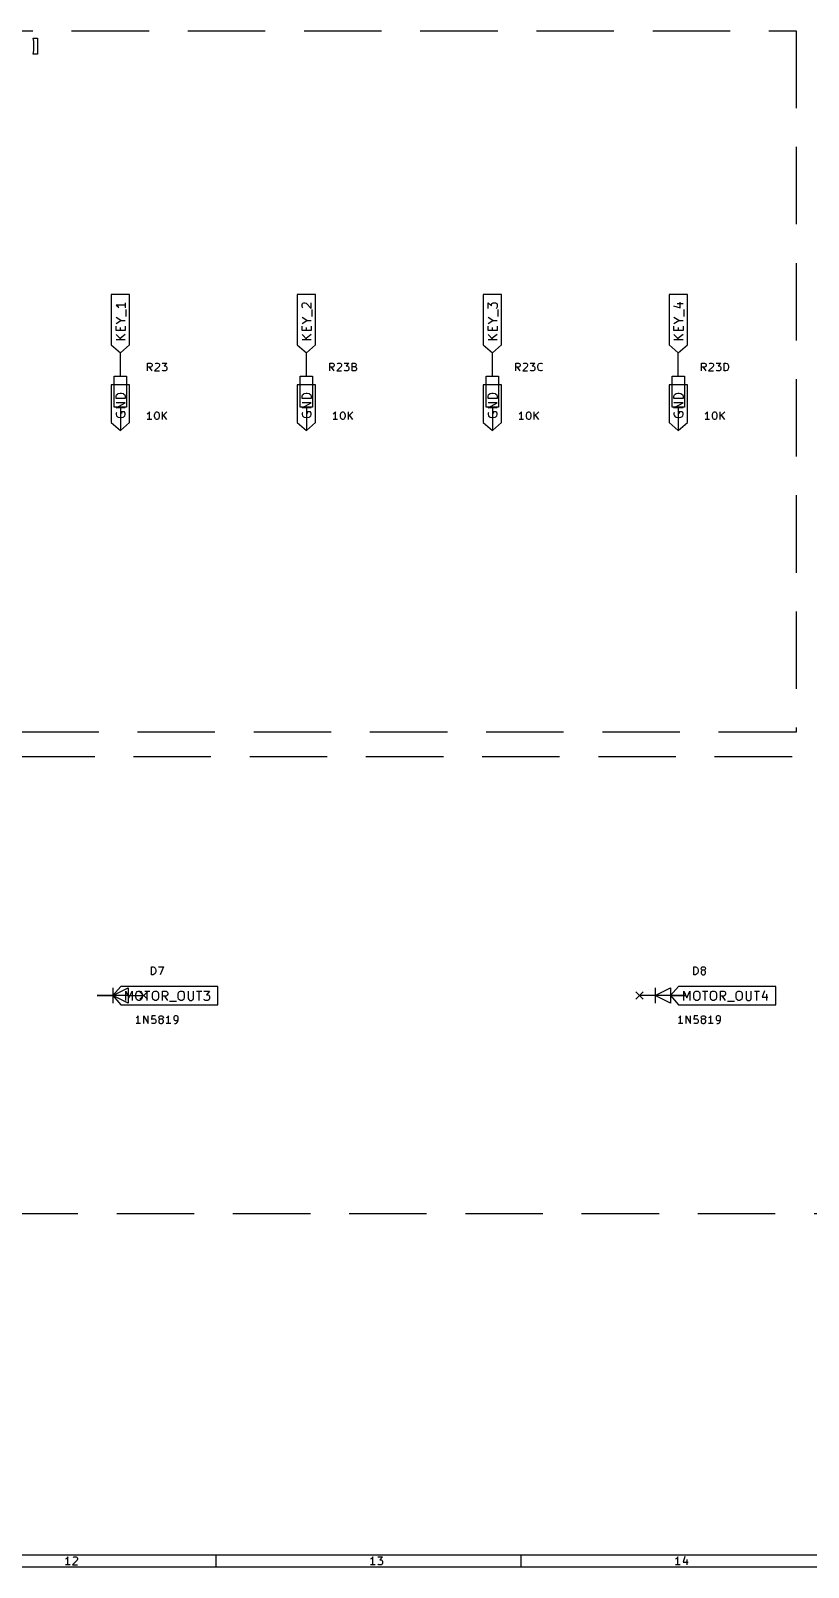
# Model space of a CAD drawing. Extents: x 0.4 to 37.4, y -23 to -0.4.
# Drawn here: x 22.82 to 27.84, y -22.99 to -13.07 of the extents above; entities that cross this region are included whole.
import ezdxf

# ---------------------------------------------------------------- set-up
doc = ezdxf.new("R2010")
doc.units = 0
doc.header["$MEASUREMENT"] = 0
doc.linetypes.add('DASHED', pattern=[0.75, 0.5, -0.25])
for name, color, linetype in [('BLUE2', 5, 'CONTINUOUS'), ('BLUE3', 171, 'CONTINUOUS'), ('CYAN2', 4, 'CONTINUOUS'), ('GREEN3', 91, 'CONTINUOUS'), ('RED2', 1, 'CONTINUOUS')]:
    doc.layers.add(name, color=color, linetype=linetype)

msp = doc.modelspace()

# ---------------------------------------------------------------- linework, layer by layer
at = {"layer": 'BLUE2', "linetype": 'CONTINUOUS'}
for p, q in [((23.526, -19.276), (23.574, -19.324)), ((23.574, -19.276), (23.526, -19.324)), ((26.726, -19.276), (26.774, -19.324)), ((26.774, -19.276), (26.726, -19.324))]:
    msp.add_line(p, q, dxfattribs=at)
at = {"layer": 'BLUE3', "linetype": 'DASHED'}
for p, q in [((17.8346, -13.0693), (27.7598, -13.0693)), ((27.7598, -13.0693), (27.7598, -17.5984)), ((27.7598, -17.5984), (17.8346, -17.5984)), ((0.9843, -17.7559), (32.126, -17.7559)), ((32.126, -20.7087), (0.9843, -20.7087))]:
    msp.add_line(p, q, dxfattribs=at)
at = {"layer": 'BLUE3', "linetype": 'CONTINUOUS'}
for p, q in [((22.8368, -13.1168), (22.8638, -13.1168)), ((22.8413, -13.1393), (22.8368, -13.1168)), ((22.8413, -13.1978), (22.8413, -13.1393)), ((22.8638, -13.1168), (22.8638, -13.2203)), ((22.8368, -13.2203), (22.8413, -13.1978)), ((22.8638, -13.2203), (22.8368, -13.2203))]:
    msp.add_line(p, q, dxfattribs=at)
at = {"layer": 'CYAN2', "linetype": 'CONTINUOUS'}
for p, q in [((23.5755, -15.2653), (23.5755, -15.2153)), ((23.5755, -15.2153), (23.5946, -15.2153)), ((23.5946, -15.2415), (23.5755, -15.2415)), ((23.6041, -15.2653), (23.5874, -15.2415)), ((23.5946, -15.2153), (23.5993, -15.2177)), ((23.5993, -15.2391), (23.5946, -15.2415)), ((23.5993, -15.2177), (23.6017, -15.2201)), ((23.6017, -15.2368), (23.5993, -15.2391)), ((23.6017, -15.2201), (23.6041, -15.2248)), ((23.6041, -15.232), (23.6017, -15.2368)), ((23.6041, -15.2248), (23.6041, -15.232)), ((23.6493, -15.2368), (23.6207, -15.2653)), ((23.6207, -15.2653), (23.6517, -15.2653)), ((23.6231, -15.2201), (23.6255, -15.2177)), ((23.6255, -15.2177), (23.6303, -15.2153)), ((23.6303, -15.2153), (23.6422, -15.2153)), ((23.6422, -15.2153), (23.6469, -15.2177)), ((23.6469, -15.2177), (23.6493, -15.2201)), ((23.6493, -15.2201), (23.6517, -15.2248)), ((23.6517, -15.2296), (23.6493, -15.2368)), ((23.6517, -15.2248), (23.6517, -15.2296)), ((23.6684, -15.2153), (23.6993, -15.2153)), ((23.6707, -15.2629), (23.6684, -15.2606)), ((23.6755, -15.2653), (23.6707, -15.2629)), ((23.6898, -15.2653), (23.6755, -15.2653)), ((23.6993, -15.2153), (23.6826, -15.2344)), ((23.6826, -15.2344), (23.6898, -15.2344)), ((23.6898, -15.2344), (23.6946, -15.2368)), ((23.6946, -15.2629), (23.6898, -15.2653)), ((23.6946, -15.2368), (23.6969, -15.2391)), ((23.6969, -15.2606), (23.6946, -15.2629)), ((23.6969, -15.2391), (23.6993, -15.2439)), ((23.6993, -15.2558), (23.6969, -15.2606)), ((23.6993, -15.2439), (23.6993, -15.2558)), ((24.7505, -15.2653), (24.7505, -15.2153)), ((24.7505, -15.2153), (24.7696, -15.2153)), ((24.7696, -15.2415), (24.7505, -15.2415)), ((24.7791, -15.2653), (24.7624, -15.2415)), ((24.7696, -15.2153), (24.7743, -15.2177)), ((24.7743, -15.2391), (24.7696, -15.2415)), ((24.7743, -15.2177), (24.7767, -15.2201)), ((24.7767, -15.2368), (24.7743, -15.2391)), ((24.7767, -15.2201), (24.7791, -15.2248)), ((24.7791, -15.232), (24.7767, -15.2368)), ((24.7791, -15.2248), (24.7791, -15.232)), ((24.8243, -15.2368), (24.7957, -15.2653)), ((24.7957, -15.2653), (24.8267, -15.2653)), ((24.7981, -15.2201), (24.8005, -15.2177)), ((24.8005, -15.2177), (24.8053, -15.2153)), ((24.8053, -15.2153), (24.8172, -15.2153)), ((24.8172, -15.2153), (24.8219, -15.2177)), ((24.8219, -15.2177), (24.8243, -15.2201)), ((24.8243, -15.2201), (24.8267, -15.2248)), ((24.8267, -15.2296), (24.8243, -15.2368)), ((24.8267, -15.2248), (24.8267, -15.2296)), ((24.8434, -15.2153), (24.8743, -15.2153)), ((24.8457, -15.2629), (24.8434, -15.2606)), ((24.8505, -15.2653), (24.8457, -15.2629)), ((24.8648, -15.2653), (24.8505, -15.2653)), ((24.8743, -15.2153), (24.8576, -15.2344)), ((24.8576, -15.2344), (24.8648, -15.2344)), ((24.8648, -15.2344), (24.8696, -15.2368)), ((24.8696, -15.2629), (24.8648, -15.2653)), ((24.8696, -15.2368), (24.8719, -15.2391)), ((24.8719, -15.2606), (24.8696, -15.2629)), ((24.8719, -15.2391), (24.8743, -15.2439)), ((24.8743, -15.2558), (24.8719, -15.2606)), ((24.8743, -15.2439), (24.8743, -15.2558)), ((24.8957, -15.2653), (24.8957, -15.2153)), ((24.8957, -15.2153), (24.9124, -15.2153)), ((24.9124, -15.2391), (24.8957, -15.2391)), ((24.9148, -15.2653), (24.8957, -15.2653)), ((24.9124, -15.2153), (24.9172, -15.2177)), ((24.9172, -15.2368), (24.9124, -15.2391)), ((24.9124, -15.2391), (24.9196, -15.2415)), ((24.9196, -15.2629), (24.9148, -15.2653)), ((24.9172, -15.2177), (24.9196, -15.2201)), ((24.9196, -15.2344), (24.9172, -15.2368)), ((24.9196, -15.2201), (24.9219, -15.2248)), ((24.9219, -15.2296), (24.9196, -15.2344)), ((24.9196, -15.2415), (24.9219, -15.2439)), ((24.9219, -15.2606), (24.9196, -15.2629)), ((24.9219, -15.2248), (24.9219, -15.2296)), ((24.9219, -15.2439), (24.9243, -15.2487)), ((24.9243, -15.2558), (24.9219, -15.2606)), ((24.9243, -15.2487), (24.9243, -15.2558)), ((25.9505, -15.2653), (25.9505, -15.2153)), ((25.9505, -15.2153), (25.9696, -15.2153)), ((25.9696, -15.2415), (25.9505, -15.2415)), ((25.9791, -15.2653), (25.9624, -15.2415)), ((25.9696, -15.2153), (25.9743, -15.2177)), ((25.9743, -15.2391), (25.9696, -15.2415)), ((25.9743, -15.2177), (25.9767, -15.2201)), ((25.9767, -15.2368), (25.9743, -15.2391)), ((25.9767, -15.2201), (25.9791, -15.2248)), ((25.9791, -15.232), (25.9767, -15.2368)), ((25.9791, -15.2248), (25.9791, -15.232)), ((26.0243, -15.2368), (25.9957, -15.2653)), ((25.9957, -15.2653), (26.0267, -15.2653)), ((25.9981, -15.2201), (26.0005, -15.2177)), ((26.0005, -15.2177), (26.0053, -15.2153)), ((26.0053, -15.2153), (26.0172, -15.2153)), ((26.0172, -15.2153), (26.0219, -15.2177)), ((26.0219, -15.2177), (26.0243, -15.2201)), ((26.0243, -15.2201), (26.0267, -15.2248)), ((26.0267, -15.2296), (26.0243, -15.2368)), ((26.0267, -15.2248), (26.0267, -15.2296)), ((26.0434, -15.2153), (26.0743, -15.2153)), ((26.0457, -15.2629), (26.0434, -15.2606)), ((26.0505, -15.2653), (26.0457, -15.2629)), ((26.0648, -15.2653), (26.0505, -15.2653)), ((26.0743, -15.2153), (26.0576, -15.2344)), ((26.0576, -15.2344), (26.0648, -15.2344)), ((26.0648, -15.2344), (26.0696, -15.2368)), ((26.0696, -15.2629), (26.0648, -15.2653)), ((26.0696, -15.2368), (26.0719, -15.2391)), ((26.0719, -15.2606), (26.0696, -15.2629)), ((26.0719, -15.2391), (26.0743, -15.2439)), ((26.0743, -15.2558), (26.0719, -15.2606)), ((26.0743, -15.2439), (26.0743, -15.2558)), ((26.0934, -15.2368), (26.0957, -15.2272)), ((26.0934, -15.2439), (26.0934, -15.2368)), ((26.0957, -15.2534), (26.0934, -15.2439)), ((26.0957, -15.2272), (26.0981, -15.2225)), ((26.0981, -15.2582), (26.0957, -15.2534)), ((26.0981, -15.2225), (26.1029, -15.2177)), ((26.1029, -15.2629), (26.0981, -15.2582)), ((26.1029, -15.2177), (26.11, -15.2153)), ((26.11, -15.2653), (26.1029, -15.2629)), ((26.11, -15.2153), (26.1148, -15.2153)), ((26.1148, -15.2653), (26.11, -15.2653)), ((26.1148, -15.2153), (26.1219, -15.2177)), ((26.1219, -15.2629), (26.1148, -15.2653)), ((26.1219, -15.2177), (26.1243, -15.2201)), ((26.1243, -15.2606), (26.1219, -15.2629)), ((27.1505, -15.2653), (27.1505, -15.2153)), ((27.1505, -15.2153), (27.1696, -15.2153)), ((27.1696, -15.2415), (27.1505, -15.2415)), ((27.1791, -15.2653), (27.1624, -15.2415)), ((27.1696, -15.2153), (27.1743, -15.2177)), ((27.1743, -15.2391), (27.1696, -15.2415)), ((27.1743, -15.2177), (27.1767, -15.2201)), ((27.1767, -15.2368), (27.1743, -15.2391)), ((27.1767, -15.2201), (27.1791, -15.2248)), ((27.1791, -15.232), (27.1767, -15.2368)), ((27.1791, -15.2248), (27.1791, -15.232)), ((27.2243, -15.2368), (27.1957, -15.2653)), ((27.1957, -15.2653), (27.2267, -15.2653)), ((27.1981, -15.2201), (27.2005, -15.2177)), ((27.2005, -15.2177), (27.2053, -15.2153)), ((27.2053, -15.2153), (27.2172, -15.2153)), ((27.2172, -15.2153), (27.2219, -15.2177)), ((27.2219, -15.2177), (27.2243, -15.2201)), ((27.2243, -15.2201), (27.2267, -15.2248)), ((27.2267, -15.2296), (27.2243, -15.2368)), ((27.2267, -15.2248), (27.2267, -15.2296)), ((27.2434, -15.2153), (27.2743, -15.2153)), ((27.2457, -15.2629), (27.2434, -15.2606)), ((27.2505, -15.2653), (27.2457, -15.2629)), ((27.2648, -15.2653), (27.2505, -15.2653)), ((27.2743, -15.2153), (27.2576, -15.2344)), ((27.2576, -15.2344), (27.2648, -15.2344)), ((27.2648, -15.2344), (27.2696, -15.2368)), ((27.2696, -15.2629), (27.2648, -15.2653)), ((27.2696, -15.2368), (27.2719, -15.2391)), ((27.2719, -15.2606), (27.2696, -15.2629)), ((27.2719, -15.2391), (27.2743, -15.2439)), ((27.2743, -15.2558), (27.2719, -15.2606)), ((27.2743, -15.2439), (27.2743, -15.2558)), ((27.2957, -15.2653), (27.2957, -15.2153)), ((27.2957, -15.2153), (27.3076, -15.2153)), ((27.3076, -15.2653), (27.2957, -15.2653)), ((27.3076, -15.2153), (27.3148, -15.2177)), ((27.3148, -15.2629), (27.3076, -15.2653)), ((27.3148, -15.2177), (27.3196, -15.2225)), ((27.3196, -15.2582), (27.3148, -15.2629)), ((27.3196, -15.2225), (27.3219, -15.2272)), ((27.3219, -15.2534), (27.3196, -15.2582)), ((27.3219, -15.2272), (27.3243, -15.2368)), ((27.3243, -15.2439), (27.3219, -15.2534)), ((27.3243, -15.2368), (27.3243, -15.2439)), ((23.5779, -15.5422), (23.5731, -15.5446)), ((23.5826, -15.5374), (23.5779, -15.5422)), ((23.5874, -15.5303), (23.5826, -15.5374)), ((23.5874, -15.5803), (23.5874, -15.5303)), ((23.6207, -15.5493), (23.6231, -15.5398)), ((23.6207, -15.5612), (23.6207, -15.5493)), ((23.6231, -15.5708), (23.6207, -15.5612)), ((23.6231, -15.5398), (23.6255, -15.535)), ((23.6255, -15.5755), (23.6231, -15.5708)), ((23.6255, -15.535), (23.6279, -15.5327)), ((23.6279, -15.5779), (23.6255, -15.5755)), ((23.6279, -15.5327), (23.6326, -15.5303)), ((23.6326, -15.5803), (23.6279, -15.5779)), ((23.6326, -15.5303), (23.6374, -15.5303)), ((23.6374, -15.5303), (23.6422, -15.5327)), ((23.6422, -15.5779), (23.6374, -15.5803)), ((23.6422, -15.5327), (23.6446, -15.535)), ((23.6446, -15.5755), (23.6422, -15.5779)), ((23.6446, -15.535), (23.6469, -15.5398)), ((23.6469, -15.5708), (23.6446, -15.5755)), ((23.6469, -15.5398), (23.6493, -15.5493)), ((23.6493, -15.5612), (23.6469, -15.5708)), ((23.6493, -15.5493), (23.6493, -15.5612)), ((23.6707, -15.5803), (23.6707, -15.5303)), ((23.6993, -15.5303), (23.6707, -15.5589)), ((23.6993, -15.5803), (23.6779, -15.5517)), ((24.7779, -15.5422), (24.7731, -15.5446)), ((24.7826, -15.5374), (24.7779, -15.5422)), ((24.7874, -15.5303), (24.7826, -15.5374)), ((24.7874, -15.5803), (24.7874, -15.5303)), ((24.8207, -15.5493), (24.8231, -15.5398)), ((24.8207, -15.5612), (24.8207, -15.5493)), ((24.8231, -15.5708), (24.8207, -15.5612)), ((24.8231, -15.5398), (24.8255, -15.535)), ((24.8255, -15.5755), (24.8231, -15.5708)), ((24.8255, -15.535), (24.8279, -15.5327)), ((24.8279, -15.5779), (24.8255, -15.5755)), ((24.8279, -15.5327), (24.8326, -15.5303)), ((24.8326, -15.5803), (24.8279, -15.5779)), ((24.8326, -15.5303), (24.8374, -15.5303)), ((24.8374, -15.5303), (24.8422, -15.5327)), ((24.8422, -15.5779), (24.8374, -15.5803)), ((24.8422, -15.5327), (24.8446, -15.535)), ((24.8446, -15.5755), (24.8422, -15.5779)), ((24.8446, -15.535), (24.8469, -15.5398)), ((24.8469, -15.5708), (24.8446, -15.5755)), ((24.8469, -15.5398), (24.8493, -15.5493)), ((24.8493, -15.5612), (24.8469, -15.5708)), ((24.8493, -15.5493), (24.8493, -15.5612)), ((24.8707, -15.5803), (24.8707, -15.5303)), ((24.8993, -15.5303), (24.8707, -15.5589)), ((24.8993, -15.5803), (24.8779, -15.5517)), ((25.9779, -15.5422), (25.9731, -15.5446)), ((25.9826, -15.5374), (25.9779, -15.5422)), ((25.9874, -15.5303), (25.9826, -15.5374)), ((25.9874, -15.5803), (25.9874, -15.5303)), ((26.0207, -15.5493), (26.0231, -15.5398)), ((26.0207, -15.5612), (26.0207, -15.5493)), ((26.0231, -15.5708), (26.0207, -15.5612)), ((26.0231, -15.5398), (26.0255, -15.535)), ((26.0255, -15.5755), (26.0231, -15.5708)), ((26.0255, -15.535), (26.0279, -15.5327)), ((26.0279, -15.5779), (26.0255, -15.5755)), ((26.0279, -15.5327), (26.0326, -15.5303)), ((26.0326, -15.5803), (26.0279, -15.5779)), ((26.0326, -15.5303), (26.0374, -15.5303)), ((26.0374, -15.5303), (26.0422, -15.5327)), ((26.0422, -15.5779), (26.0374, -15.5803)), ((26.0422, -15.5327), (26.0446, -15.535)), ((26.0446, -15.5755), (26.0422, -15.5779)), ((26.0446, -15.535), (26.0469, -15.5398)), ((26.0469, -15.5708), (26.0446, -15.5755)), ((26.0469, -15.5398), (26.0493, -15.5493)), ((26.0493, -15.5612), (26.0469, -15.5708)), ((26.0493, -15.5493), (26.0493, -15.5612)), ((26.0707, -15.5803), (26.0707, -15.5303)), ((26.0993, -15.5303), (26.0707, -15.5589)), ((26.0993, -15.5803), (26.0779, -15.5517)), ((27.1779, -15.5422), (27.1731, -15.5446)), ((27.1826, -15.5374), (27.1779, -15.5422)), ((27.1874, -15.5303), (27.1826, -15.5374)), ((27.1874, -15.5803), (27.1874, -15.5303)), ((27.2207, -15.5493), (27.2231, -15.5398)), ((27.2207, -15.5612), (27.2207, -15.5493)), ((27.2231, -15.5708), (27.2207, -15.5612)), ((27.2231, -15.5398), (27.2255, -15.535)), ((27.2255, -15.5755), (27.2231, -15.5708)), ((27.2255, -15.535), (27.2279, -15.5327)), ((27.2279, -15.5779), (27.2255, -15.5755)), ((27.2279, -15.5327), (27.2326, -15.5303)), ((27.2326, -15.5803), (27.2279, -15.5779)), ((27.2326, -15.5303), (27.2374, -15.5303)), ((27.2374, -15.5303), (27.2422, -15.5327)), ((27.2422, -15.5779), (27.2374, -15.5803)), ((27.2422, -15.5327), (27.2446, -15.535)), ((27.2446, -15.5755), (27.2422, -15.5779)), ((27.2446, -15.535), (27.2469, -15.5398)), ((27.2469, -15.5708), (27.2446, -15.5755)), ((27.2469, -15.5398), (27.2493, -15.5493)), ((27.2493, -15.5612), (27.2469, -15.5708)), ((27.2493, -15.5493), (27.2493, -15.5612)), ((27.2707, -15.5803), (27.2707, -15.5303)), ((27.2993, -15.5303), (27.2707, -15.5589)), ((27.2993, -15.5803), (27.2779, -15.5517)), ((23.6017, -15.5803), (23.5731, -15.5803)), ((23.6374, -15.5803), (23.6326, -15.5803)), ((24.8017, -15.5803), (24.7731, -15.5803)), ((24.8374, -15.5803), (24.8326, -15.5803)), ((26.0017, -15.5803), (25.9731, -15.5803)), ((26.0374, -15.5803), (26.0326, -15.5803)), ((27.2017, -15.5803), (27.1731, -15.5803)), ((27.2374, -15.5803), (27.2326, -15.5803)), ((23.5993, -19.1653), (23.5993, -19.1153)), ((23.5993, -19.1153), (23.6112, -19.1153)), ((23.6112, -19.1153), (23.6184, -19.1177)), ((23.6184, -19.1177), (23.6231, -19.1225)), ((23.6231, -19.1225), (23.6255, -19.1272)), ((23.6255, -19.1272), (23.6279, -19.1368)), ((23.6279, -19.1439), (23.6255, -19.1534)), ((23.6279, -19.1368), (23.6279, -19.1439)), ((23.6446, -19.1153), (23.6779, -19.1153)), ((23.6779, -19.1153), (23.6565, -19.1653)), ((27.0993, -19.1653), (27.0993, -19.1153)), ((27.0993, -19.1153), (27.1112, -19.1153)), ((27.1112, -19.1153), (27.1184, -19.1177)), ((27.1184, -19.1177), (27.1231, -19.1225)), ((27.1231, -19.1225), (27.1255, -19.1272)), ((27.1255, -19.1272), (27.1279, -19.1368)), ((27.1279, -19.1439), (27.1255, -19.1534)), ((27.1279, -19.1368), (27.1279, -19.1439)), ((27.1469, -19.1248), (27.1493, -19.1201)), ((27.1469, -19.1272), (27.1469, -19.1248)), ((27.1493, -19.132), (27.1469, -19.1272)), ((27.1493, -19.1415), (27.1469, -19.1463)), ((27.1469, -19.1463), (27.1469, -19.1558)), ((27.1493, -19.1201), (27.1517, -19.1177)), ((27.1517, -19.1344), (27.1493, -19.132)), ((27.1517, -19.1391), (27.1493, -19.1415)), ((27.1517, -19.1177), (27.1565, -19.1153)), ((27.1565, -19.1368), (27.1517, -19.1344)), ((27.1565, -19.1368), (27.1517, -19.1391)), ((27.1565, -19.1153), (27.166, -19.1153)), ((27.166, -19.1368), (27.1565, -19.1368)), ((27.166, -19.1153), (27.1707, -19.1177)), ((27.1707, -19.1344), (27.166, -19.1368)), ((27.1707, -19.1391), (27.166, -19.1368)), ((27.1707, -19.1177), (27.1731, -19.1201)), ((27.1731, -19.132), (27.1707, -19.1344)), ((27.1731, -19.1415), (27.1707, -19.1391)), ((27.1731, -19.1201), (27.1755, -19.1248)), ((27.1755, -19.1272), (27.1731, -19.132)), ((27.1755, -19.1463), (27.1731, -19.1415)), ((27.1755, -19.1248), (27.1755, -19.1272)), ((27.1755, -19.1558), (27.1755, -19.1463)), ((23.6112, -19.1653), (23.5993, -19.1653)), ((23.6184, -19.1629), (23.6112, -19.1653)), ((23.6231, -19.1582), (23.6184, -19.1629)), ((23.6255, -19.1534), (23.6231, -19.1582)), ((27.1112, -19.1653), (27.0993, -19.1653)), ((27.1184, -19.1629), (27.1112, -19.1653)), ((27.1231, -19.1582), (27.1184, -19.1629)), ((27.1255, -19.1534), (27.1231, -19.1582)), ((27.1469, -19.1558), (27.1493, -19.1606)), ((27.1493, -19.1606), (27.1517, -19.1629)), ((27.1517, -19.1629), (27.1565, -19.1653)), ((27.1565, -19.1653), (27.166, -19.1653)), ((27.166, -19.1653), (27.1707, -19.1629)), ((27.1707, -19.1629), (27.1731, -19.1606)), ((27.1731, -19.1606), (27.1755, -19.1558)), ((23.5053, -19.4422), (23.5005, -19.4446)), ((23.51, -19.4374), (23.5053, -19.4422)), ((23.5148, -19.4303), (23.51, -19.4374)), ((23.5148, -19.4803), (23.5148, -19.4303)), ((23.5505, -19.4803), (23.5505, -19.4303)), ((23.5505, -19.4303), (23.5791, -19.4803)), ((23.5791, -19.4803), (23.5791, -19.4303)), ((23.6029, -19.4303), (23.6005, -19.4541)), ((23.6267, -19.4303), (23.6029, -19.4303)), ((23.6481, -19.4398), (23.6505, -19.435)), ((23.6481, -19.4422), (23.6481, -19.4398)), ((23.6505, -19.447), (23.6481, -19.4422)), ((23.6505, -19.435), (23.6529, -19.4327)), ((23.6529, -19.4493), (23.6505, -19.447)), ((23.6529, -19.4327), (23.6576, -19.4303)), ((23.6576, -19.4303), (23.6672, -19.4303)), ((23.6672, -19.4303), (23.6719, -19.4327)), ((23.6719, -19.4327), (23.6743, -19.435)), ((23.6743, -19.447), (23.6719, -19.4493)), ((23.6743, -19.435), (23.6767, -19.4398)), ((23.6767, -19.4422), (23.6743, -19.447)), ((23.6767, -19.4398), (23.6767, -19.4422)), ((23.7005, -19.4422), (23.6957, -19.4446)), ((23.7053, -19.4374), (23.7005, -19.4422)), ((23.71, -19.4303), (23.7053, -19.4374)), ((23.71, -19.4803), (23.71, -19.4303)), ((23.7457, -19.435), (23.7434, -19.4398)), ((23.7434, -19.4398), (23.7434, -19.4517)), ((23.7481, -19.4327), (23.7457, -19.435)), ((23.7529, -19.4303), (23.7481, -19.4327)), ((23.7624, -19.4303), (23.7529, -19.4303)), ((23.7672, -19.4327), (23.7624, -19.4303)), ((23.7696, -19.435), (23.7672, -19.4327)), ((23.7719, -19.4398), (23.7696, -19.435)), ((23.7719, -19.4589), (23.7719, -19.4398)), ((27.0053, -19.4422), (27.0005, -19.4446)), ((27.01, -19.4374), (27.0053, -19.4422)), ((27.0148, -19.4303), (27.01, -19.4374)), ((27.0148, -19.4803), (27.0148, -19.4303)), ((27.0505, -19.4803), (27.0505, -19.4303)), ((27.0505, -19.4303), (27.0791, -19.4803)), ((27.0791, -19.4803), (27.0791, -19.4303)), ((27.1029, -19.4303), (27.1005, -19.4541)), ((27.1267, -19.4303), (27.1029, -19.4303)), ((27.1481, -19.4398), (27.1505, -19.435)), ((27.1481, -19.4422), (27.1481, -19.4398)), ((27.1505, -19.447), (27.1481, -19.4422)), ((27.1505, -19.435), (27.1529, -19.4327)), ((27.1529, -19.4493), (27.1505, -19.447)), ((27.1529, -19.4327), (27.1576, -19.4303)), ((27.1576, -19.4303), (27.1672, -19.4303)), ((27.1672, -19.4303), (27.1719, -19.4327)), ((27.1719, -19.4327), (27.1743, -19.435)), ((27.1743, -19.447), (27.1719, -19.4493)), ((27.1743, -19.435), (27.1767, -19.4398)), ((27.1767, -19.4422), (27.1743, -19.447)), ((27.1767, -19.4398), (27.1767, -19.4422)), ((27.2005, -19.4422), (27.1957, -19.4446)), ((27.2053, -19.4374), (27.2005, -19.4422)), ((27.21, -19.4303), (27.2053, -19.4374)), ((27.21, -19.4803), (27.21, -19.4303)), ((27.2457, -19.435), (27.2434, -19.4398)), ((27.2434, -19.4398), (27.2434, -19.4517)), ((27.2481, -19.4327), (27.2457, -19.435)), ((27.2529, -19.4303), (27.2481, -19.4327)), ((27.2624, -19.4303), (27.2529, -19.4303)), ((27.2672, -19.4327), (27.2624, -19.4303)), ((27.2696, -19.435), (27.2672, -19.4327)), ((27.2719, -19.4398), (27.2696, -19.435)), ((27.2719, -19.4589), (27.2719, -19.4398)), ((23.5291, -19.4803), (23.5005, -19.4803)), ((23.6005, -19.4541), (23.6029, -19.4517)), ((23.6029, -19.4779), (23.6005, -19.4755)), ((23.6029, -19.4517), (23.6076, -19.4493)), ((23.6076, -19.4803), (23.6029, -19.4779)), ((23.6076, -19.4493), (23.6196, -19.4493)), ((23.6196, -19.4803), (23.6076, -19.4803)), ((23.6196, -19.4493), (23.6243, -19.4517)), ((23.6243, -19.4779), (23.6196, -19.4803)), ((23.6243, -19.4517), (23.6267, -19.4541)), ((23.6267, -19.4755), (23.6243, -19.4779)), ((23.6267, -19.4541), (23.6291, -19.4589)), ((23.6291, -19.4708), (23.6267, -19.4755)), ((23.6291, -19.4589), (23.6291, -19.4708)), ((23.6505, -19.4565), (23.6481, -19.4612)), ((23.6481, -19.4612), (23.6481, -19.4708)), ((23.6481, -19.4708), (23.6505, -19.4755)), ((23.6529, -19.4541), (23.6505, -19.4565)), ((23.6505, -19.4755), (23.6529, -19.4779)), ((23.6576, -19.4517), (23.6529, -19.4493)), ((23.6576, -19.4517), (23.6529, -19.4541)), ((23.6529, -19.4779), (23.6576, -19.4803)), ((23.6672, -19.4517), (23.6576, -19.4517)), ((23.6576, -19.4803), (23.6672, -19.4803)), ((23.6719, -19.4493), (23.6672, -19.4517)), ((23.6719, -19.4541), (23.6672, -19.4517)), ((23.6672, -19.4803), (23.6719, -19.4779)), ((23.6743, -19.4565), (23.6719, -19.4541)), ((23.6719, -19.4779), (23.6743, -19.4755)), ((23.6767, -19.4612), (23.6743, -19.4565)), ((23.6743, -19.4755), (23.6767, -19.4708)), ((23.6767, -19.4708), (23.6767, -19.4612)), ((23.7243, -19.4803), (23.6957, -19.4803)), ((23.7434, -19.4517), (23.7457, -19.4565)), ((23.7457, -19.4565), (23.7481, -19.4589)), ((23.7481, -19.4589), (23.7529, -19.4612)), ((23.7481, -19.4803), (23.7576, -19.4803)), ((23.7529, -19.4612), (23.7624, -19.4612)), ((23.7576, -19.4803), (23.7624, -19.4779)), ((23.7624, -19.4612), (23.7672, -19.4589)), ((23.7624, -19.4779), (23.7648, -19.4755)), ((23.7648, -19.4755), (23.7696, -19.4684)), ((23.7672, -19.4589), (23.7696, -19.4565)), ((23.7696, -19.4565), (23.7719, -19.4517)), ((23.7696, -19.4684), (23.7719, -19.4589)), ((27.0291, -19.4803), (27.0005, -19.4803)), ((27.1005, -19.4541), (27.1029, -19.4517)), ((27.1029, -19.4779), (27.1005, -19.4755)), ((27.1029, -19.4517), (27.1076, -19.4493)), ((27.1076, -19.4803), (27.1029, -19.4779)), ((27.1076, -19.4493), (27.1196, -19.4493)), ((27.1196, -19.4803), (27.1076, -19.4803)), ((27.1196, -19.4493), (27.1243, -19.4517)), ((27.1243, -19.4779), (27.1196, -19.4803)), ((27.1243, -19.4517), (27.1267, -19.4541)), ((27.1267, -19.4755), (27.1243, -19.4779)), ((27.1267, -19.4541), (27.1291, -19.4589)), ((27.1291, -19.4708), (27.1267, -19.4755)), ((27.1291, -19.4589), (27.1291, -19.4708)), ((27.1505, -19.4565), (27.1481, -19.4612)), ((27.1481, -19.4612), (27.1481, -19.4708)), ((27.1481, -19.4708), (27.1505, -19.4755)), ((27.1529, -19.4541), (27.1505, -19.4565)), ((27.1505, -19.4755), (27.1529, -19.4779)), ((27.1576, -19.4517), (27.1529, -19.4493)), ((27.1576, -19.4517), (27.1529, -19.4541)), ((27.1529, -19.4779), (27.1576, -19.4803)), ((27.1672, -19.4517), (27.1576, -19.4517)), ((27.1576, -19.4803), (27.1672, -19.4803)), ((27.1719, -19.4493), (27.1672, -19.4517)), ((27.1719, -19.4541), (27.1672, -19.4517)), ((27.1672, -19.4803), (27.1719, -19.4779)), ((27.1743, -19.4565), (27.1719, -19.4541)), ((27.1719, -19.4779), (27.1743, -19.4755)), ((27.1767, -19.4612), (27.1743, -19.4565)), ((27.1743, -19.4755), (27.1767, -19.4708)), ((27.1767, -19.4708), (27.1767, -19.4612)), ((27.2243, -19.4803), (27.1957, -19.4803)), ((27.2434, -19.4517), (27.2457, -19.4565)), ((27.2457, -19.4565), (27.2481, -19.4589)), ((27.2481, -19.4589), (27.2529, -19.4612)), ((27.2481, -19.4803), (27.2576, -19.4803)), ((27.2529, -19.4612), (27.2624, -19.4612)), ((27.2576, -19.4803), (27.2624, -19.4779)), ((27.2624, -19.4612), (27.2672, -19.4589)), ((27.2624, -19.4779), (27.2648, -19.4755)), ((27.2648, -19.4755), (27.2696, -19.4684)), ((27.2672, -19.4589), (27.2696, -19.4565)), ((27.2696, -19.4565), (27.2719, -19.4517)), ((27.2696, -19.4684), (27.2719, -19.4589))]:
    msp.add_line(p, q, dxfattribs=at)
at = {"layer": 'GREEN3', "linetype": 'CONTINUOUS'}
for p, q in [((23.4, -15.25), (23.4, -15.15)), ((24.6, -15.25), (24.6, -15.15)), ((25.8, -15.25), (25.8, -15.15)), ((27, -15.25), (27, -15.15)), ((23.4, -15.55), (23.4, -15.65)), ((24.6, -15.55), (24.6, -15.65)), ((25.8, -15.55), (25.8, -15.65)), ((27, -15.55), (27, -15.65)), ((23.25, -19.3), (23.35, -19.3)), ((27.05, -19.3), (26.95, -19.3))]:
    msp.add_line(p, q, dxfattribs=at)
at = {"layer": 'RED2', "linetype": 'CONTINUOUS'}
for p, q in [((23.4, -14.772), (23.3409, -14.772)), ((23.3409, -14.772), (23.3409, -15.0983)), ((23.4591, -14.772), (23.4, -14.772)), ((23.4591, -15.0983), (23.4591, -14.772)), ((24.6, -14.772), (24.5409, -14.772)), ((24.5409, -14.772), (24.5409, -15.0983)), ((24.6591, -14.772), (24.6, -14.772)), ((24.6591, -15.0983), (24.6591, -14.772)), ((25.8, -14.772), (25.7409, -14.772)), ((25.7409, -14.772), (25.7409, -15.0983)), ((25.8591, -14.772), (25.8, -14.772)), ((25.8591, -15.0983), (25.8591, -14.772)), ((27, -14.772), (26.9409, -14.772)), ((26.9409, -14.772), (26.9409, -15.0983)), ((27.0591, -14.772), (27, -14.772)), ((27.0591, -15.0983), (27.0591, -14.772)), ((23.4312, -14.8425), (23.3721, -14.8425)), ((23.3721, -14.8425), (23.3805, -14.8481)), ((23.3805, -14.8481), (23.3862, -14.8537)), ((23.3862, -14.8537), (23.389, -14.8594)), ((23.4312, -14.8256), (23.4312, -14.8594)), ((23.4368, -14.9156), (23.4368, -14.8706)), ((24.5721, -14.8369), (24.5749, -14.8312)), ((24.5721, -14.8509), (24.5721, -14.8369)), ((24.5749, -14.8565), (24.5721, -14.8509)), ((24.5749, -14.8312), (24.5777, -14.8284)), ((24.5777, -14.8594), (24.5749, -14.8565)), ((24.5777, -14.8284), (24.5833, -14.8256)), ((24.5833, -14.8256), (24.589, -14.8256)), ((24.589, -14.8256), (24.5974, -14.8284)), ((24.5974, -14.8284), (24.6312, -14.8622)), ((24.6312, -14.8622), (24.6312, -14.8256)), ((24.6368, -14.9156), (24.6368, -14.8706)), ((25.7721, -14.8622), (25.7721, -14.8256)), ((25.7721, -14.8256), (25.7946, -14.8453)), ((25.7946, -14.8369), (25.7974, -14.8312)), ((25.7946, -14.8453), (25.7946, -14.8369)), ((25.7974, -14.8312), (25.8002, -14.8284)), ((25.8002, -14.8284), (25.8058, -14.8256)), ((25.8058, -14.8256), (25.8199, -14.8256)), ((25.8199, -14.8256), (25.8255, -14.8284)), ((25.8255, -14.8284), (25.8283, -14.8312)), ((25.8283, -14.8594), (25.8255, -14.8622)), ((25.8283, -14.8312), (25.8312, -14.8369)), ((25.8312, -14.8537), (25.8283, -14.8594)), ((25.8312, -14.8369), (25.8312, -14.8537)), ((25.8368, -14.9156), (25.8368, -14.8706)), ((26.9693, -14.8453), (27.0115, -14.8594)), ((26.9918, -14.8312), (27.0312, -14.8312)), ((27.0115, -14.8594), (27.0115, -14.8228)), ((27.0368, -14.9156), (27.0368, -14.8706)), ((23.403, -14.9409), (23.3721, -14.9212)), ((23.3721, -14.9606), (23.403, -14.9409)), ((23.3721, -15.0056), (23.3721, -14.9775)), ((23.403, -14.9409), (23.4312, -14.9409)), ((23.4312, -14.9775), (23.4312, -15.0056)), ((24.603, -14.9409), (24.5721, -14.9212)), ((24.5721, -14.9606), (24.603, -14.9409)), ((24.5721, -15.0056), (24.5721, -14.9775)), ((24.603, -14.9409), (24.6312, -14.9409)), ((24.6312, -14.9775), (24.6312, -15.0056)), ((25.803, -14.9409), (25.7721, -14.9212)), ((25.7721, -14.9606), (25.803, -14.9409)), ((25.7721, -15.0056), (25.7721, -14.9775)), ((25.803, -14.9409), (25.8312, -14.9409)), ((25.8312, -14.9775), (25.8312, -15.0056)), ((27.003, -14.9409), (26.9721, -14.9212)), ((26.9721, -14.9606), (27.003, -14.9409)), ((26.9721, -15.0056), (26.9721, -14.9775)), ((27.003, -14.9409), (27.0312, -14.9409)), ((27.0312, -14.9775), (27.0312, -15.0056)), ((23.4312, -15.0056), (23.3721, -15.0056)), ((23.3721, -15.0309), (23.4058, -15.0646)), ((23.4312, -15.0646), (23.3721, -15.0646)), ((23.4312, -15.0309), (23.3974, -15.0562)), ((23.4002, -15.0056), (23.4002, -14.9859)), ((24.6312, -15.0056), (24.5721, -15.0056)), ((24.5721, -15.0309), (24.6058, -15.0646)), ((24.6312, -15.0646), (24.5721, -15.0646)), ((24.6312, -15.0309), (24.5974, -15.0562)), ((24.6002, -15.0056), (24.6002, -14.9859)), ((25.8312, -15.0056), (25.7721, -15.0056)), ((25.7721, -15.0309), (25.8058, -15.0646)), ((25.8312, -15.0646), (25.7721, -15.0646)), ((25.8312, -15.0309), (25.7974, -15.0562)), ((25.8002, -15.0056), (25.8002, -14.9859)), ((27.0312, -15.0056), (26.9721, -15.0056)), ((26.9721, -15.0309), (27.0058, -15.0646)), ((27.0312, -15.0646), (26.9721, -15.0646)), ((27.0312, -15.0309), (26.9974, -15.0562)), ((27.0002, -15.0056), (27.0002, -14.9859)), ((23.3409, -15.0983), (23.4, -15.15)), ((23.4, -15.15), (23.4591, -15.0983)), ((24.5409, -15.0983), (24.6, -15.15)), ((24.6, -15.15), (24.6591, -15.0983)), ((25.7409, -15.0983), (25.8, -15.15)), ((25.8, -15.15), (25.8591, -15.0983)), ((26.9409, -15.0983), (27, -15.15)), ((27, -15.15), (27.0591, -15.0983)), ((23.4, -15.3), (23.4, -15.25)), ((24.6, -15.3), (24.6, -15.25)), ((25.8, -15.3), (25.8, -15.25)), ((27, -15.3), (27, -15.25)), ((23.4, -15.3563), (23.3409, -15.3563)), ((23.3409, -15.3563), (23.3409, -15.5983)), ((23.36, -15.5), (23.36, -15.3)), ((23.36, -15.3), (23.44, -15.3)), ((23.4591, -15.3563), (23.4, -15.3563)), ((23.44, -15.3), (23.44, -15.5)), ((23.4591, -15.5983), (23.4591, -15.3563)), ((24.6, -15.3563), (24.5409, -15.3563)), ((24.5409, -15.3563), (24.5409, -15.5983)), ((24.56, -15.5), (24.56, -15.3)), ((24.56, -15.3), (24.64, -15.3)), ((24.6591, -15.3563), (24.6, -15.3563)), ((24.64, -15.3), (24.64, -15.5)), ((24.6591, -15.5983), (24.6591, -15.3563)), ((25.8, -15.3563), (25.7409, -15.3563)), ((25.7409, -15.3563), (25.7409, -15.5983)), ((25.76, -15.5), (25.76, -15.3)), ((25.76, -15.3), (25.84, -15.3)), ((25.8591, -15.3563), (25.8, -15.3563)), ((25.84, -15.3), (25.84, -15.5)), ((25.8591, -15.5983), (25.8591, -15.3563)), ((27, -15.3563), (26.9409, -15.3563)), ((26.9409, -15.3563), (26.9409, -15.5983)), ((26.96, -15.5), (26.96, -15.3)), ((26.96, -15.3), (27.04, -15.3)), ((27.0591, -15.3563), (27, -15.3563)), ((27.04, -15.3), (27.04, -15.5)), ((27.0591, -15.5983), (27.0591, -15.3563)), ((23.3721, -15.4297), (23.3749, -15.4212)), ((23.3721, -15.4437), (23.3721, -15.4297)), ((23.4312, -15.4437), (23.3721, -15.4437)), ((23.3721, -15.5056), (23.4312, -15.4718)), ((23.4312, -15.4718), (23.3721, -15.4718)), ((23.3749, -15.4212), (23.3805, -15.4156)), ((23.3805, -15.4156), (23.3862, -15.4128)), ((23.3862, -15.4128), (23.3974, -15.41)), ((23.3974, -15.41), (23.4058, -15.41)), ((23.4058, -15.41), (23.4171, -15.4128)), ((23.4171, -15.4128), (23.4227, -15.4156)), ((23.4227, -15.4156), (23.4283, -15.4212)), ((23.4283, -15.4212), (23.4312, -15.4297)), ((23.4312, -15.4297), (23.4312, -15.4437)), ((24.5721, -15.4297), (24.5749, -15.4212)), ((24.5721, -15.4437), (24.5721, -15.4297)), ((24.6312, -15.4437), (24.5721, -15.4437)), ((24.5721, -15.5056), (24.6312, -15.4718)), ((24.6312, -15.4718), (24.5721, -15.4718)), ((24.5749, -15.4212), (24.5805, -15.4156)), ((24.5805, -15.4156), (24.5862, -15.4128)), ((24.5862, -15.4128), (24.5974, -15.41)), ((24.5974, -15.41), (24.6058, -15.41)), ((24.6058, -15.41), (24.6171, -15.4128)), ((24.6171, -15.4128), (24.6227, -15.4156)), ((24.6227, -15.4156), (24.6283, -15.4212)), ((24.6283, -15.4212), (24.6312, -15.4297)), ((24.6312, -15.4297), (24.6312, -15.4437)), ((25.7721, -15.4297), (25.7749, -15.4212)), ((25.7721, -15.4437), (25.7721, -15.4297)), ((25.8312, -15.4437), (25.7721, -15.4437)), ((25.7721, -15.5056), (25.8312, -15.4718)), ((25.8312, -15.4718), (25.7721, -15.4718)), ((25.7749, -15.4212), (25.7805, -15.4156)), ((25.7805, -15.4156), (25.7862, -15.4128)), ((25.7862, -15.4128), (25.7974, -15.41)), ((25.7974, -15.41), (25.8058, -15.41)), ((25.8058, -15.41), (25.8171, -15.4128)), ((25.8171, -15.4128), (25.8227, -15.4156)), ((25.8227, -15.4156), (25.8283, -15.4212)), ((25.8283, -15.4212), (25.8312, -15.4297)), ((25.8312, -15.4297), (25.8312, -15.4437)), ((26.9721, -15.4297), (26.9749, -15.4212)), ((26.9721, -15.4437), (26.9721, -15.4297)), ((27.0312, -15.4437), (26.9721, -15.4437)), ((26.9721, -15.5056), (27.0312, -15.4718)), ((27.0312, -15.4718), (26.9721, -15.4718)), ((26.9749, -15.4212), (26.9805, -15.4156)), ((26.9805, -15.4156), (26.9862, -15.4128)), ((26.9862, -15.4128), (26.9974, -15.41)), ((26.9974, -15.41), (27.0058, -15.41)), ((27.0058, -15.41), (27.0171, -15.4128)), ((27.0171, -15.4128), (27.0227, -15.4156)), ((27.0227, -15.4156), (27.0283, -15.4212)), ((27.0283, -15.4212), (27.0312, -15.4297)), ((27.0312, -15.4297), (27.0312, -15.4437)), ((23.44, -15.5), (23.36, -15.5)), ((23.4312, -15.5056), (23.3721, -15.5056)), ((23.3749, -15.5337), (23.3721, -15.5393)), ((23.3721, -15.5393), (23.3721, -15.5478)), ((23.3721, -15.5478), (23.3749, -15.5562)), ((23.3749, -15.5562), (23.3805, -15.5618)), ((23.3805, -15.5618), (23.3862, -15.5646)), ((23.3862, -15.5646), (23.3974, -15.5675)), ((23.3974, -15.5675), (23.4058, -15.5675)), ((23.4, -15.5), (23.4, -15.55)), ((23.4255, -15.5309), (23.4058, -15.5309)), ((23.4058, -15.5309), (23.4058, -15.5421)), ((23.4058, -15.5675), (23.4171, -15.5646)), ((23.4171, -15.5646), (23.4227, -15.5618)), ((23.4227, -15.5618), (23.4283, -15.5562)), ((23.4283, -15.5337), (23.4255, -15.5309)), ((23.4312, -15.5421), (23.4283, -15.5337)), ((23.4283, -15.5562), (23.4312, -15.5478)), ((23.4312, -15.5478), (23.4312, -15.5421)), ((24.64, -15.5), (24.56, -15.5)), ((24.6312, -15.5056), (24.5721, -15.5056)), ((24.5749, -15.5337), (24.5721, -15.5393)), ((24.5721, -15.5393), (24.5721, -15.5478)), ((24.5721, -15.5478), (24.5749, -15.5562)), ((24.5749, -15.5562), (24.5805, -15.5618)), ((24.5805, -15.5618), (24.5862, -15.5646)), ((24.5862, -15.5646), (24.5974, -15.5675)), ((24.5974, -15.5675), (24.6058, -15.5675)), ((24.6, -15.5), (24.6, -15.55)), ((24.6255, -15.5309), (24.6058, -15.5309)), ((24.6058, -15.5309), (24.6058, -15.5421)), ((24.6058, -15.5675), (24.6171, -15.5646)), ((24.6171, -15.5646), (24.6227, -15.5618)), ((24.6227, -15.5618), (24.6283, -15.5562)), ((24.6283, -15.5337), (24.6255, -15.5309)), ((24.6312, -15.5421), (24.6283, -15.5337)), ((24.6283, -15.5562), (24.6312, -15.5478)), ((24.6312, -15.5478), (24.6312, -15.5421)), ((25.84, -15.5), (25.76, -15.5)), ((25.8312, -15.5056), (25.7721, -15.5056)), ((25.7749, -15.5337), (25.7721, -15.5393)), ((25.7721, -15.5393), (25.7721, -15.5478)), ((25.7721, -15.5478), (25.7749, -15.5562)), ((25.7749, -15.5562), (25.7805, -15.5618)), ((25.7805, -15.5618), (25.7862, -15.5646)), ((25.7862, -15.5646), (25.7974, -15.5675)), ((25.7974, -15.5675), (25.8058, -15.5675)), ((25.8, -15.5), (25.8, -15.55)), ((25.8255, -15.5309), (25.8058, -15.5309)), ((25.8058, -15.5309), (25.8058, -15.5421)), ((25.8058, -15.5675), (25.8171, -15.5646)), ((25.8171, -15.5646), (25.8227, -15.5618)), ((25.8227, -15.5618), (25.8283, -15.5562)), ((25.8283, -15.5337), (25.8255, -15.5309)), ((25.8312, -15.5421), (25.8283, -15.5337)), ((25.8283, -15.5562), (25.8312, -15.5478)), ((25.8312, -15.5478), (25.8312, -15.5421)), ((27.04, -15.5), (26.96, -15.5)), ((27.0312, -15.5056), (26.9721, -15.5056)), ((26.9749, -15.5337), (26.9721, -15.5393)), ((26.9721, -15.5393), (26.9721, -15.5478)), ((26.9721, -15.5478), (26.9749, -15.5562)), ((26.9749, -15.5562), (26.9805, -15.5618)), ((26.9805, -15.5618), (26.9862, -15.5646)), ((26.9862, -15.5646), (26.9974, -15.5675)), ((26.9974, -15.5675), (27.0058, -15.5675)), ((27, -15.5), (27, -15.55)), ((27.0255, -15.5309), (27.0058, -15.5309)), ((27.0058, -15.5309), (27.0058, -15.5421)), ((27.0058, -15.5675), (27.0171, -15.5646)), ((27.0171, -15.5646), (27.0227, -15.5618)), ((27.0227, -15.5618), (27.0283, -15.5562)), ((27.0283, -15.5337), (27.0255, -15.5309)), ((27.0312, -15.5421), (27.0283, -15.5337)), ((27.0283, -15.5562), (27.0312, -15.5478)), ((27.0312, -15.5478), (27.0312, -15.5421)), ((23.3409, -15.5983), (23.4, -15.65)), ((23.4, -15.65), (23.4591, -15.5983)), ((24.5409, -15.5983), (24.6, -15.65)), ((24.6, -15.65), (24.6591, -15.5983)), ((25.7409, -15.5983), (25.8, -15.65)), ((25.8, -15.65), (25.8591, -15.5983)), ((26.9409, -15.5983), (27, -15.65)), ((27, -15.65), (27.0591, -15.5983)), ((23.4017, -19.2409), (23.35, -19.3)), ((23.35, -19.25), (23.35, -19.35)), ((23.35, -19.3), (23.45, -19.25)), ((24.0289, -19.2409), (23.4017, -19.2409)), ((23.45, -19.25), (23.45, -19.35)), ((24.0289, -19.3), (24.0289, -19.2409)), ((26.85, -19.25), (26.85, -19.35)), ((26.85, -19.3), (26.95, -19.25)), ((27.0017, -19.2409), (26.95, -19.3)), ((26.95, -19.25), (26.95, -19.35)), ((27.6289, -19.2409), (27.0017, -19.2409)), ((27.6289, -19.3), (27.6289, -19.2409)), ((23.35, -19.3), (23.25, -19.3)), ((23.45, -19.35), (23.35, -19.3)), ((23.45, -19.3), (23.35, -19.3)), ((23.35, -19.3), (23.4017, -19.3591)), ((23.4354, -19.3312), (23.4354, -19.2721)), ((23.4354, -19.2721), (23.455, -19.3143)), ((23.45, -19.3), (23.55, -19.3)), ((23.455, -19.3143), (23.4747, -19.2721)), ((23.4747, -19.2721), (23.4747, -19.3312)), ((23.5, -19.2918), (23.5028, -19.2805)), ((23.5, -19.3115), (23.5, -19.2918)), ((23.5028, -19.3227), (23.5, -19.3115)), ((23.5028, -19.2805), (23.5085, -19.2749)), ((23.5085, -19.3283), (23.5028, -19.3227)), ((23.5085, -19.2749), (23.5141, -19.2721)), ((23.5141, -19.3312), (23.5085, -19.3283)), ((23.5141, -19.2721), (23.5253, -19.2721)), ((23.5253, -19.3312), (23.5141, -19.3312)), ((23.5253, -19.2721), (23.531, -19.2749)), ((23.531, -19.3283), (23.5253, -19.3312)), ((23.531, -19.2749), (23.5366, -19.2805)), ((23.5366, -19.3227), (23.531, -19.3283)), ((23.5366, -19.2805), (23.5394, -19.2918)), ((23.5394, -19.3115), (23.5366, -19.3227)), ((23.5394, -19.2918), (23.5394, -19.3115)), ((23.5563, -19.2721), (23.59, -19.2721)), ((23.5731, -19.3312), (23.5731, -19.2721)), ((23.6069, -19.2918), (23.6097, -19.2805)), ((23.6069, -19.3115), (23.6069, -19.2918)), ((23.6097, -19.3227), (23.6069, -19.3115)), ((23.6097, -19.2805), (23.6153, -19.2749)), ((23.6153, -19.3283), (23.6097, -19.3227)), ((23.6153, -19.2749), (23.621, -19.2721)), ((23.621, -19.3312), (23.6153, -19.3283)), ((23.621, -19.2721), (23.6322, -19.2721)), ((23.6322, -19.3312), (23.621, -19.3312)), ((23.6322, -19.2721), (23.6378, -19.2749)), ((23.6378, -19.3283), (23.6322, -19.3312)), ((23.6378, -19.2749), (23.6434, -19.2805)), ((23.6434, -19.3227), (23.6378, -19.3283)), ((23.6434, -19.2805), (23.6463, -19.2918)), ((23.6463, -19.3115), (23.6434, -19.3227)), ((23.6463, -19.2918), (23.6463, -19.3115)), ((23.6716, -19.3312), (23.6716, -19.2721)), ((23.6716, -19.2721), (23.6941, -19.2721)), ((23.6941, -19.303), (23.6716, -19.303)), ((23.7053, -19.3312), (23.6856, -19.303)), ((23.6941, -19.2721), (23.6997, -19.2749)), ((23.6997, -19.3002), (23.6941, -19.303)), ((23.6997, -19.2749), (23.7025, -19.2777)), ((23.7025, -19.2974), (23.6997, -19.3002)), ((23.7025, -19.2777), (23.7053, -19.2833)), ((23.7053, -19.2918), (23.7025, -19.2974)), ((23.7053, -19.2833), (23.7053, -19.2918)), ((23.7166, -19.3368), (23.7616, -19.3368)), ((23.7728, -19.2918), (23.7756, -19.2805)), ((23.7728, -19.3115), (23.7728, -19.2918)), ((23.7756, -19.3227), (23.7728, -19.3115)), ((23.7756, -19.2805), (23.7812, -19.2749)), ((23.7812, -19.3283), (23.7756, -19.3227)), ((23.7812, -19.2749), (23.7869, -19.2721)), ((23.7869, -19.3312), (23.7812, -19.3283)), ((23.7869, -19.2721), (23.7981, -19.2721)), ((23.7981, -19.3312), (23.7869, -19.3312)), ((23.7981, -19.2721), (23.8037, -19.2749)), ((23.8037, -19.3283), (23.7981, -19.3312)), ((23.8037, -19.2749), (23.8094, -19.2805)), ((23.8094, -19.3227), (23.8037, -19.3283)), ((23.8094, -19.2805), (23.8122, -19.2918)), ((23.8122, -19.3115), (23.8094, -19.3227)), ((23.8122, -19.2918), (23.8122, -19.3115)), ((23.8375, -19.2721), (23.8375, -19.3199)), ((23.8375, -19.3199), (23.8403, -19.3255)), ((23.8403, -19.3255), (23.8431, -19.3283)), ((23.8431, -19.3283), (23.8487, -19.3312)), ((23.8487, -19.3312), (23.86, -19.3312)), ((23.86, -19.3312), (23.8656, -19.3283)), ((23.8656, -19.3283), (23.8684, -19.3255)), ((23.8684, -19.3255), (23.8712, -19.3199)), ((23.8712, -19.3199), (23.8712, -19.2721)), ((23.8909, -19.2721), (23.9247, -19.2721)), ((23.9078, -19.3312), (23.9078, -19.2721)), ((23.9387, -19.2721), (23.9753, -19.2721)), ((23.9415, -19.3283), (23.9387, -19.3255)), ((23.9472, -19.3312), (23.9415, -19.3283)), ((23.964, -19.3312), (23.9472, -19.3312)), ((23.9753, -19.2721), (23.9556, -19.2946)), ((23.9556, -19.2946), (23.964, -19.2946)), ((23.964, -19.2946), (23.9697, -19.2974)), ((23.9697, -19.3283), (23.964, -19.3312)), ((23.9697, -19.2974), (23.9725, -19.3002)), ((23.9725, -19.3255), (23.9697, -19.3283)), ((23.9725, -19.3002), (23.9753, -19.3058)), ((23.9753, -19.3199), (23.9725, -19.3255)), ((23.9753, -19.3058), (23.9753, -19.3199)), ((24.0289, -19.3591), (24.0289, -19.3)), ((26.85, -19.3), (26.75, -19.3)), ((26.95, -19.35), (26.85, -19.3)), ((26.95, -19.3), (26.85, -19.3)), ((26.95, -19.3), (27.05, -19.3)), ((26.95, -19.3), (27.0017, -19.3591)), ((27.0354, -19.3312), (27.0354, -19.2721)), ((27.0354, -19.2721), (27.055, -19.3143)), ((27.055, -19.3143), (27.0747, -19.2721)), ((27.0747, -19.2721), (27.0747, -19.3312)), ((27.1, -19.2918), (27.1028, -19.2805)), ((27.1, -19.3115), (27.1, -19.2918)), ((27.1028, -19.3227), (27.1, -19.3115)), ((27.1028, -19.2805), (27.1085, -19.2749)), ((27.1085, -19.3283), (27.1028, -19.3227)), ((27.1085, -19.2749), (27.1141, -19.2721)), ((27.1141, -19.3312), (27.1085, -19.3283)), ((27.1141, -19.2721), (27.1253, -19.2721)), ((27.1253, -19.3312), (27.1141, -19.3312)), ((27.1253, -19.2721), (27.131, -19.2749)), ((27.131, -19.3283), (27.1253, -19.3312)), ((27.131, -19.2749), (27.1366, -19.2805)), ((27.1366, -19.3227), (27.131, -19.3283)), ((27.1366, -19.2805), (27.1394, -19.2918)), ((27.1394, -19.3115), (27.1366, -19.3227)), ((27.1394, -19.2918), (27.1394, -19.3115)), ((27.1563, -19.2721), (27.19, -19.2721)), ((27.1731, -19.3312), (27.1731, -19.2721)), ((27.2069, -19.2918), (27.2097, -19.2805)), ((27.2069, -19.3115), (27.2069, -19.2918)), ((27.2097, -19.3227), (27.2069, -19.3115)), ((27.2097, -19.2805), (27.2153, -19.2749)), ((27.2153, -19.3283), (27.2097, -19.3227)), ((27.2153, -19.2749), (27.221, -19.2721)), ((27.221, -19.3312), (27.2153, -19.3283)), ((27.221, -19.2721), (27.2322, -19.2721)), ((27.2322, -19.3312), (27.221, -19.3312)), ((27.2322, -19.2721), (27.2378, -19.2749)), ((27.2378, -19.3283), (27.2322, -19.3312)), ((27.2378, -19.2749), (27.2434, -19.2805)), ((27.2434, -19.3227), (27.2378, -19.3283)), ((27.2434, -19.2805), (27.2463, -19.2918)), ((27.2463, -19.3115), (27.2434, -19.3227)), ((27.2463, -19.2918), (27.2463, -19.3115)), ((27.2716, -19.3312), (27.2716, -19.2721)), ((27.2716, -19.2721), (27.2941, -19.2721)), ((27.2941, -19.303), (27.2716, -19.303)), ((27.3053, -19.3312), (27.2856, -19.303)), ((27.2941, -19.2721), (27.2997, -19.2749)), ((27.2997, -19.3002), (27.2941, -19.303)), ((27.2997, -19.2749), (27.3025, -19.2777)), ((27.3025, -19.2974), (27.2997, -19.3002)), ((27.3025, -19.2777), (27.3053, -19.2833)), ((27.3053, -19.2918), (27.3025, -19.2974)), ((27.3053, -19.2833), (27.3053, -19.2918)), ((27.3166, -19.3368), (27.3616, -19.3368)), ((27.3728, -19.2918), (27.3756, -19.2805)), ((27.3728, -19.3115), (27.3728, -19.2918)), ((27.3756, -19.3227), (27.3728, -19.3115)), ((27.3756, -19.2805), (27.3812, -19.2749)), ((27.3812, -19.3283), (27.3756, -19.3227)), ((27.3812, -19.2749), (27.3869, -19.2721)), ((27.3869, -19.3312), (27.3812, -19.3283)), ((27.3869, -19.2721), (27.3981, -19.2721)), ((27.3981, -19.3312), (27.3869, -19.3312)), ((27.3981, -19.2721), (27.4037, -19.2749)), ((27.4037, -19.3283), (27.3981, -19.3312)), ((27.4037, -19.2749), (27.4094, -19.2805)), ((27.4094, -19.3227), (27.4037, -19.3283)), ((27.4094, -19.2805), (27.4122, -19.2918)), ((27.4122, -19.3115), (27.4094, -19.3227)), ((27.4122, -19.2918), (27.4122, -19.3115)), ((27.4375, -19.2721), (27.4375, -19.3199)), ((27.4375, -19.3199), (27.4403, -19.3255)), ((27.4403, -19.3255), (27.4431, -19.3283)), ((27.4431, -19.3283), (27.4487, -19.3312)), ((27.4487, -19.3312), (27.46, -19.3312)), ((27.46, -19.3312), (27.4656, -19.3283)), ((27.4656, -19.3283), (27.4684, -19.3255)), ((27.4684, -19.3255), (27.4712, -19.3199)), ((27.4712, -19.3199), (27.4712, -19.2721)), ((27.4909, -19.2721), (27.5247, -19.2721)), ((27.5078, -19.3312), (27.5078, -19.2721)), ((27.5556, -19.2693), (27.5415, -19.3115)), ((27.5415, -19.3115), (27.5781, -19.3115)), ((27.5697, -19.2918), (27.5697, -19.3312)), ((27.6289, -19.3591), (27.6289, -19.3)), ((23.4017, -19.3591), (24.0289, -19.3591)), ((27.0017, -19.3591), (27.6289, -19.3591)), ((32.6378, -22.9134), (0.4724, -22.9134)), ((24.0157, -22.9134), (24.0157, -22.9921)), ((25.9843, -22.9134), (25.9843, -22.9921)), ((32.7165, -22.9921), (0.3937, -22.9921)), ((23.05, -22.9371), (23.0451, -22.9396)), ((23.0744, -22.9761), (23.0451, -22.9761)), ((23.0549, -22.9323), (23.05, -22.9371)), ((23.0597, -22.9249), (23.0549, -22.9323)), ((23.0597, -22.9761), (23.0597, -22.9249)), ((23.1207, -22.9469), (23.0914, -22.9761)), ((23.0914, -22.9761), (23.1231, -22.9761)), ((23.0939, -22.9298), (23.0963, -22.9274)), ((23.0963, -22.9274), (23.1012, -22.9249)), ((23.1012, -22.9249), (23.1134, -22.9249)), ((23.1134, -22.9249), (23.1182, -22.9274)), ((23.1182, -22.9274), (23.1207, -22.9298)), ((23.1207, -22.9298), (23.1231, -22.9347)), ((23.1231, -22.9396), (23.1207, -22.9469)), ((23.1231, -22.9347), (23.1231, -22.9396)), ((25.0185, -22.9371), (25.0136, -22.9396)), ((25.0429, -22.9761), (25.0136, -22.9761)), ((25.0234, -22.9323), (25.0185, -22.9371)), ((25.0283, -22.9249), (25.0234, -22.9323)), ((25.0283, -22.9761), (25.0283, -22.9249)), ((25.0599, -22.9249), (25.0916, -22.9249)), ((25.0624, -22.9737), (25.0599, -22.9713)), ((25.0672, -22.9761), (25.0624, -22.9737)), ((25.0819, -22.9761), (25.0672, -22.9761)), ((25.0916, -22.9249), (25.0746, -22.9444)), ((25.0746, -22.9444), (25.0819, -22.9444)), ((25.0819, -22.9444), (25.0867, -22.9469)), ((25.0867, -22.9737), (25.0819, -22.9761)), ((25.0867, -22.9469), (25.0892, -22.9493)), ((25.0892, -22.9713), (25.0867, -22.9737)), ((25.0892, -22.9493), (25.0916, -22.9542)), ((25.0916, -22.9664), (25.0892, -22.9713)), ((25.0916, -22.9542), (25.0916, -22.9664)), ((26.987, -22.9371), (26.9821, -22.9396)), ((27.0114, -22.9761), (26.9821, -22.9761)), ((26.9919, -22.9323), (26.987, -22.9371)), ((26.9968, -22.9249), (26.9919, -22.9323)), ((26.9968, -22.9761), (26.9968, -22.9249)), ((27.0431, -22.9225), (27.0309, -22.9591)), ((27.0309, -22.9591), (27.0626, -22.9591)), ((27.0552, -22.942), (27.0552, -22.9761))]:
    msp.add_line(p, q, dxfattribs=at)

doc.saveas('drawing.dxf')
